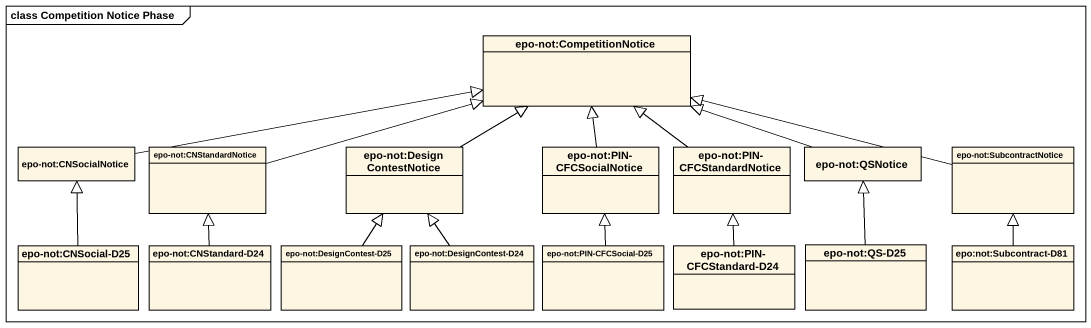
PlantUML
@startuml
mainframe class Competition Notice Phase
hide circle
hide empty members
class "epo-not:CompetitionNotice" as epo_not_CompetitionNotice
class "epo-not:CNSocialNotice" as epo_not_CNSocialNotice
class "epo-not:CNStandardNotice" as epo_not_CNStandardNotice
class "epo-not:DesignContestNotice" as epo_not_DesignContestNotice
class "epo-not:PIN-CFCSocialNotice" as epo_not_PIN_CFCSocialNotice
class "epo-not:PIN-CFCStandardNotice" as epo_not_PIN
class "epo-not:QSNotice" as epo_not_QSNotice
class "epo-not:SubcontractNotice" as epo_not_SubcontractNotice
class "epo-not:CNSocial-D25" as epo_not_CNSocial_D25
class "epo-not:CNStandard-D24" as epo_not_CNStandard_D24
class "epo-not:DesignContest-D25" as epo_not_DesignContest_D25
class "epo-not:DesignContest-D24" as epo_not_DesignContest_D24
class "epo-not:PIN-CFCSocial-D25" as epo_not_PIN_CFCSocial_D25
class "epo-not:PIN-CFCStandard-D24" as epo_not_PIN_CFCStandard_D24
class "epo-not:QS-D25" as epo_not_QS_D25
class "epo:not:Subcontract-D81" as epo_not_Subcontract_D81
epo_not_CNSocialNotice -right-|> epo_not_CompetitionNotice
epo_not_CNStandardNotice -right-|> epo_not_CompetitionNotice
epo_not_DesignContestNotice -up-|> epo_not_CompetitionNotice
epo_not_PIN_CFCSocialNotice -up-|> epo_not_CompetitionNotice
epo_not_PIN -up-|> epo_not_CompetitionNotice
epo_not_QSNotice -left-|> epo_not_CompetitionNotice
epo_not_SubcontractNotice -left-|> epo_not_CompetitionNotice
epo_not_CNSocial_D25 -up-|> epo_not_CNSocialNotice
epo_not_CNStandard_D24 -up-|> epo_not_CNStandardNotice
epo_not_DesignContest_D25 -up-|> epo_not_DesignContestNotice
epo_not_DesignContest_D24 -up-|> epo_not_DesignContestNotice
epo_not_PIN_CFCSocial_D25 -up-|> epo_not_PIN_CFCSocialNotice
epo_not_PIN_CFCStandard_D24 -up-|> epo_not_PIN
epo_not_QS_D25 -up-|> epo_not_QSNotice
epo_not_Subcontract_D81 -up-|> epo_not_SubcontractNotice
@enduml
